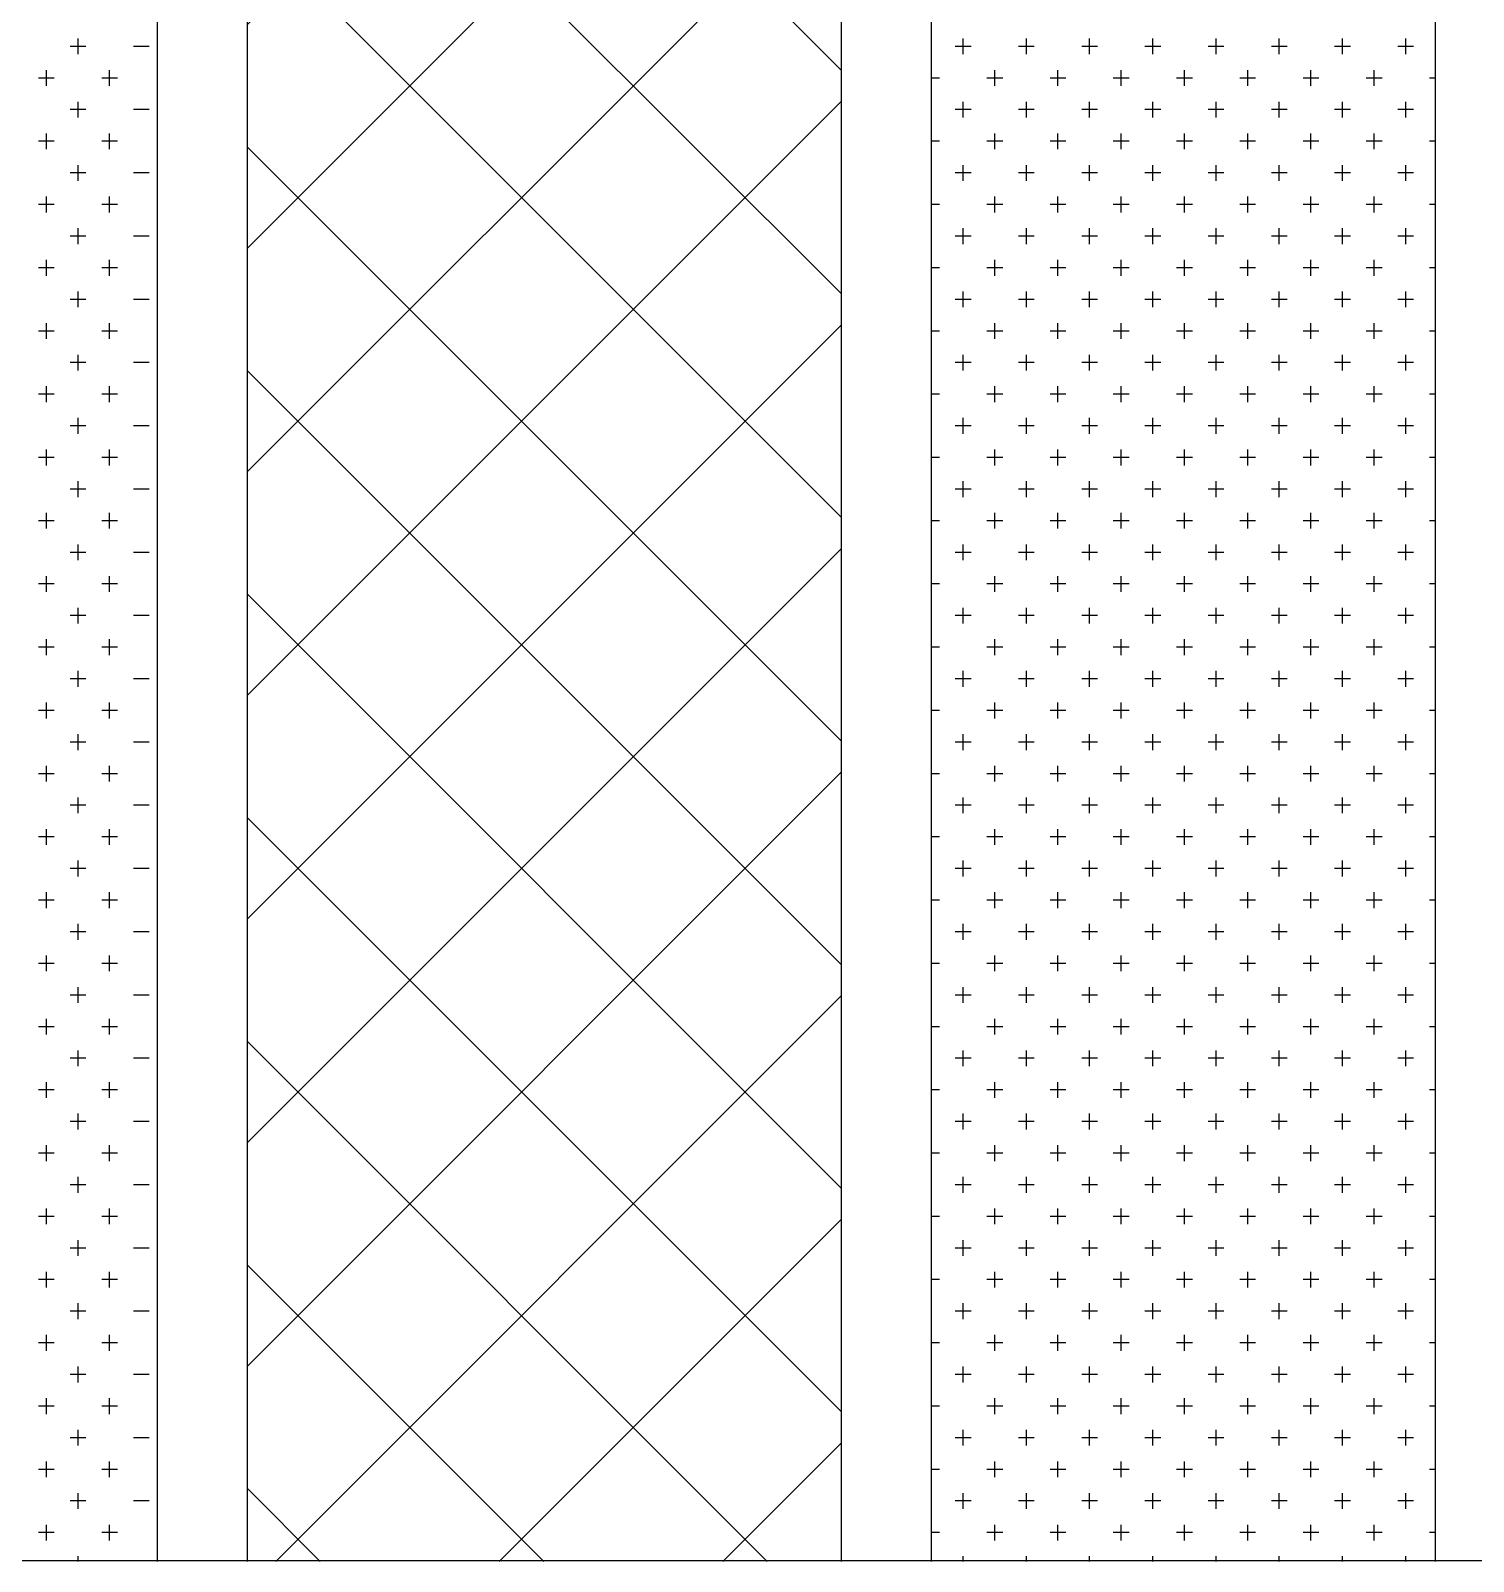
# Model space of a CAD drawing. Header units: inches. Extents: x 18.5 to 61, y 8.5 to 33.3.
# Drawn here: x 34.6891 to 34.9532, y 27.4743 to 27.7545 of the extents above; entities that cross this region are included whole.
import ezdxf

# ---------------------------------------------------------------- set-up
doc = ezdxf.new("R2010")
doc.units = ezdxf.units.IN
doc.header["$MEASUREMENT"] = 0
for name, color, linetype in [('02', 2, 'Continuous'), ('4', 4, 'Continuous'), ('8', 8, 'Continuous')]:
    doc.layers.add(name, color=color, linetype=linetype)

msp = doc.modelspace()

# ---------------------------------------------------------------- hatches: boundary and pattern name
at = {"layer": '8'}
h = msp.add_hatch(dxfattribs=at)
h.set_pattern_fill('ANSI37', color=256, scale=0.231517, style=0)
h.set_pattern_definition([(135, (276.779387, 181.9363), (0.0204634236, 0.0204634236), []), (45, (276.779387, 181.9363), (0.0204634236, -0.0204634236), [])])
h.paths.add_polyline_path([(34.72873, 27.94441), (34.83747, 27.94891), (34.83747, 27.47433), (34.72873, 27.47433)])

# ---------------------------------------------------------------- linework, layer by layer
at = {"layer": '02'}
for p, q in [((34.83747, 28.02615), (34.83747, 27.47433)), ((34.85395, 28.0263), (34.85395, 27.47433)), ((34.94621, 28.02624), (34.94621, 27.47433)), ((34.71225, 28.02162), (34.71225, 27.47433)), ((34.72873, 28.02037), (34.72873, 27.47433)), ((34.69921, 27.75163), (34.69631, 27.75163)), ((34.69776, 27.75018), (34.69776, 27.75307)), ((34.71078, 27.75163), (34.70789, 27.75163)), ((34.86127, 27.75163), (34.85837, 27.75163)), ((34.85982, 27.75018), (34.85982, 27.75307)), ((34.87284, 27.75163), (34.86995, 27.75163)), ((34.8714, 27.75018), (34.8714, 27.75307)), ((34.88442, 27.75163), (34.88153, 27.75163)), ((34.88297, 27.75018), (34.88297, 27.75307)), ((34.89599, 27.75163), (34.8931, 27.75163)), ((34.89455, 27.75018), (34.89455, 27.75307)), ((34.90757, 27.75163), (34.90468, 27.75163)), ((34.90612, 27.75018), (34.90612, 27.75307)), ((34.91915, 27.75163), (34.91625, 27.75163)), ((34.9177, 27.75018), (34.9177, 27.75307)), ((34.93072, 27.75163), (34.92783, 27.75163)), ((34.92928, 27.75018), (34.92928, 27.75307)), ((34.9423, 27.75163), (34.9394, 27.75163)), ((34.94085, 27.75018), (34.94085, 27.75307)), ((34.69342, 27.74584), (34.69052, 27.74584)), ((34.69197, 27.74439), (34.69197, 27.74728)), ((34.70499, 27.74584), (34.7021, 27.74584)), ((34.70355, 27.74439), (34.70355, 27.74728)), ((34.85548, 27.74584), (34.85395, 27.74584)), ((34.86706, 27.74584), (34.86416, 27.74584)), ((34.86561, 27.74439), (34.86561, 27.74728)), ((34.87863, 27.74584), (34.87574, 27.74584)), ((34.87718, 27.74439), (34.87718, 27.74728)), ((34.89021, 27.74584), (34.88731, 27.74584)), ((34.88876, 27.74439), (34.88876, 27.74728)), ((34.90178, 27.74584), (34.89889, 27.74584)), ((34.90034, 27.74439), (34.90034, 27.74728)), ((34.91336, 27.74584), (34.91046, 27.74584)), ((34.91191, 27.74439), (34.91191, 27.74728)), ((34.92493, 27.74584), (34.92204, 27.74584)), ((34.92349, 27.74439), (34.92349, 27.74728)), ((34.93651, 27.74584), (34.93362, 27.74584)), ((34.93506, 27.74439), (34.93506, 27.74728)), ((34.94621, 27.74584), (34.94519, 27.74584)), ((34.69921, 27.74005), (34.69631, 27.74005)), ((34.69776, 27.7386), (34.69776, 27.7415)), ((34.71078, 27.74005), (34.70789, 27.74005)), ((34.86127, 27.74005), (34.85837, 27.74005)), ((34.85982, 27.7386), (34.85982, 27.7415)), ((34.87284, 27.74005), (34.86995, 27.74005)), ((34.8714, 27.7386), (34.8714, 27.7415)), ((34.88442, 27.74005), (34.88153, 27.74005)), ((34.88297, 27.7386), (34.88297, 27.7415)), ((34.89599, 27.74005), (34.8931, 27.74005)), ((34.89455, 27.7386), (34.89455, 27.7415)), ((34.90757, 27.74005), (34.90468, 27.74005)), ((34.90612, 27.7386), (34.90612, 27.7415)), ((34.91915, 27.74005), (34.91625, 27.74005)), ((34.9177, 27.7386), (34.9177, 27.7415)), ((34.93072, 27.74005), (34.92783, 27.74005)), ((34.92928, 27.7386), (34.92928, 27.7415)), ((34.9423, 27.74005), (34.9394, 27.74005)), ((34.94085, 27.7386), (34.94085, 27.7415)), ((34.69342, 27.73426), (34.69052, 27.73426)), ((34.69197, 27.73281), (34.69197, 27.73571)), ((34.70499, 27.73426), (34.7021, 27.73426)), ((34.70355, 27.73281), (34.70355, 27.73571)), ((34.85548, 27.73426), (34.85395, 27.73426)), ((34.86706, 27.73426), (34.86416, 27.73426)), ((34.86561, 27.73281), (34.86561, 27.73571)), ((34.87863, 27.73426), (34.87574, 27.73426)), ((34.87718, 27.73281), (34.87718, 27.73571)), ((34.89021, 27.73426), (34.88731, 27.73426)), ((34.88876, 27.73281), (34.88876, 27.73571)), ((34.90178, 27.73426), (34.89889, 27.73426)), ((34.90034, 27.73281), (34.90034, 27.73571)), ((34.91336, 27.73426), (34.91046, 27.73426)), ((34.91191, 27.73281), (34.91191, 27.73571)), ((34.92493, 27.73426), (34.92204, 27.73426)), ((34.92349, 27.73281), (34.92349, 27.73571)), ((34.93651, 27.73426), (34.93362, 27.73426)), ((34.93506, 27.73281), (34.93506, 27.73571)), ((34.94621, 27.73426), (34.94519, 27.73426)), ((34.69921, 27.72847), (34.69631, 27.72847)), ((34.69776, 27.72703), (34.69776, 27.72992)), ((34.71078, 27.72847), (34.70789, 27.72847)), ((34.86127, 27.72847), (34.85837, 27.72847)), ((34.85982, 27.72703), (34.85982, 27.72992)), ((34.87284, 27.72847), (34.86995, 27.72847)), ((34.8714, 27.72703), (34.8714, 27.72992)), ((34.88442, 27.72847), (34.88153, 27.72847)), ((34.88297, 27.72703), (34.88297, 27.72992)), ((34.89599, 27.72847), (34.8931, 27.72847)), ((34.89455, 27.72703), (34.89455, 27.72992)), ((34.90757, 27.72847), (34.90468, 27.72847)), ((34.90612, 27.72703), (34.90612, 27.72992)), ((34.91915, 27.72847), (34.91625, 27.72847)), ((34.9177, 27.72703), (34.9177, 27.72992)), ((34.93072, 27.72847), (34.92783, 27.72847)), ((34.92928, 27.72703), (34.92928, 27.72992)), ((34.9423, 27.72847), (34.9394, 27.72847)), ((34.94085, 27.72703), (34.94085, 27.72992)), ((34.69342, 27.72269), (34.69052, 27.72269)), ((34.69197, 27.72124), (34.69197, 27.72413)), ((34.70499, 27.72269), (34.7021, 27.72269)), ((34.70355, 27.72124), (34.70355, 27.72413)), ((34.85548, 27.72269), (34.85395, 27.72269)), ((34.86706, 27.72269), (34.86416, 27.72269)), ((34.86561, 27.72124), (34.86561, 27.72413)), ((34.87863, 27.72269), (34.87574, 27.72269)), ((34.87718, 27.72124), (34.87718, 27.72413)), ((34.89021, 27.72269), (34.88731, 27.72269)), ((34.88876, 27.72124), (34.88876, 27.72413)), ((34.90178, 27.72269), (34.89889, 27.72269)), ((34.90034, 27.72124), (34.90034, 27.72413)), ((34.91336, 27.72269), (34.91046, 27.72269)), ((34.91191, 27.72124), (34.91191, 27.72413)), ((34.92493, 27.72269), (34.92204, 27.72269)), ((34.92349, 27.72124), (34.92349, 27.72413)), ((34.93651, 27.72269), (34.93362, 27.72269)), ((34.93506, 27.72124), (34.93506, 27.72413)), ((34.94621, 27.72269), (34.94519, 27.72269)), ((34.69921, 27.7169), (34.69631, 27.7169)), ((34.69776, 27.71545), (34.69776, 27.71834)), ((34.71078, 27.7169), (34.70789, 27.7169)), ((34.86127, 27.7169), (34.85837, 27.7169)), ((34.85982, 27.71545), (34.85982, 27.71834)), ((34.87284, 27.7169), (34.86995, 27.7169)), ((34.8714, 27.71545), (34.8714, 27.71834)), ((34.88442, 27.7169), (34.88153, 27.7169)), ((34.88297, 27.71545), (34.88297, 27.71834)), ((34.89599, 27.7169), (34.8931, 27.7169)), ((34.89455, 27.71545), (34.89455, 27.71834)), ((34.90757, 27.7169), (34.90468, 27.7169)), ((34.90612, 27.71545), (34.90612, 27.71834)), ((34.91915, 27.7169), (34.91625, 27.7169)), ((34.9177, 27.71545), (34.9177, 27.71834)), ((34.93072, 27.7169), (34.92783, 27.7169)), ((34.92928, 27.71545), (34.92928, 27.71834)), ((34.9423, 27.7169), (34.9394, 27.7169)), ((34.94085, 27.71545), (34.94085, 27.71834)), ((34.69197, 27.70966), (34.69197, 27.71256)), ((34.70355, 27.70966), (34.70355, 27.71256)), ((34.86561, 27.70966), (34.86561, 27.71256)), ((34.87718, 27.70966), (34.87718, 27.71256)), ((34.88876, 27.70966), (34.88876, 27.71256)), ((34.90034, 27.70966), (34.90034, 27.71256)), ((34.91191, 27.70966), (34.91191, 27.71256)), ((34.92349, 27.70966), (34.92349, 27.71256)), ((34.93506, 27.70966), (34.93506, 27.71256)), ((34.69342, 27.71111), (34.69052, 27.71111)), ((34.70499, 27.71111), (34.7021, 27.71111)), ((34.85548, 27.71111), (34.85395, 27.71111)), ((34.86706, 27.71111), (34.86416, 27.71111)), ((34.87863, 27.71111), (34.87574, 27.71111)), ((34.89021, 27.71111), (34.88731, 27.71111)), ((34.90178, 27.71111), (34.89889, 27.71111)), ((34.91336, 27.71111), (34.91046, 27.71111)), ((34.92493, 27.71111), (34.92204, 27.71111)), ((34.93651, 27.71111), (34.93362, 27.71111)), ((34.94621, 27.71111), (34.94519, 27.71111)), ((34.69776, 27.70387), (34.69776, 27.70677)), ((34.85982, 27.70387), (34.85982, 27.70677)), ((34.8714, 27.70387), (34.8714, 27.70677)), ((34.88297, 27.70387), (34.88297, 27.70677)), ((34.89455, 27.70387), (34.89455, 27.70677)), ((34.90612, 27.70387), (34.90612, 27.70677)), ((34.9177, 27.70387), (34.9177, 27.70677)), ((34.92928, 27.70387), (34.92928, 27.70677)), ((34.94085, 27.70387), (34.94085, 27.70677)), ((34.69921, 27.70532), (34.69631, 27.70532)), ((34.71078, 27.70532), (34.70789, 27.70532)), ((34.86127, 27.70532), (34.85837, 27.70532)), ((34.87284, 27.70532), (34.86995, 27.70532)), ((34.88442, 27.70532), (34.88153, 27.70532)), ((34.89599, 27.70532), (34.8931, 27.70532)), ((34.90757, 27.70532), (34.90468, 27.70532)), ((34.91915, 27.70532), (34.91625, 27.70532)), ((34.93072, 27.70532), (34.92783, 27.70532)), ((34.9423, 27.70532), (34.9394, 27.70532)), ((34.69197, 27.69809), (34.69197, 27.70098)), ((34.70355, 27.69809), (34.70355, 27.70098)), ((34.86561, 27.69809), (34.86561, 27.70098)), ((34.87718, 27.69809), (34.87718, 27.70098)), ((34.88876, 27.69809), (34.88876, 27.70098)), ((34.90034, 27.69809), (34.90034, 27.70098)), ((34.91191, 27.69809), (34.91191, 27.70098)), ((34.92349, 27.69809), (34.92349, 27.70098)), ((34.93506, 27.69809), (34.93506, 27.70098)), ((34.69342, 27.69953), (34.69052, 27.69953)), ((34.70499, 27.69953), (34.7021, 27.69953)), ((34.85548, 27.69953), (34.85395, 27.69953)), ((34.86706, 27.69953), (34.86416, 27.69953)), ((34.87863, 27.69953), (34.87574, 27.69953)), ((34.89021, 27.69953), (34.88731, 27.69953)), ((34.90178, 27.69953), (34.89889, 27.69953)), ((34.91336, 27.69953), (34.91046, 27.69953)), ((34.92493, 27.69953), (34.92204, 27.69953)), ((34.93651, 27.69953), (34.93362, 27.69953)), ((34.94621, 27.69953), (34.94519, 27.69953)), ((34.69776, 27.6923), (34.69776, 27.69519)), ((34.85982, 27.6923), (34.85982, 27.69519)), ((34.8714, 27.6923), (34.8714, 27.69519)), ((34.88297, 27.6923), (34.88297, 27.69519)), ((34.89455, 27.6923), (34.89455, 27.69519)), ((34.90612, 27.6923), (34.90612, 27.69519)), ((34.9177, 27.6923), (34.9177, 27.69519)), ((34.92928, 27.6923), (34.92928, 27.69519)), ((34.94085, 27.6923), (34.94085, 27.69519)), ((34.69921, 27.69375), (34.69631, 27.69375)), ((34.71078, 27.69375), (34.70789, 27.69375)), ((34.86127, 27.69375), (34.85837, 27.69375)), ((34.87284, 27.69375), (34.86995, 27.69375)), ((34.88442, 27.69375), (34.88153, 27.69375)), ((34.89599, 27.69375), (34.8931, 27.69375)), ((34.90757, 27.69375), (34.90468, 27.69375)), ((34.91915, 27.69375), (34.91625, 27.69375)), ((34.93072, 27.69375), (34.92783, 27.69375)), ((34.9423, 27.69375), (34.9394, 27.69375)), ((34.69197, 27.68651), (34.69197, 27.68941)), ((34.70355, 27.68651), (34.70355, 27.68941)), ((34.86561, 27.68651), (34.86561, 27.68941)), ((34.87718, 27.68651), (34.87718, 27.68941)), ((34.88876, 27.68651), (34.88876, 27.68941)), ((34.90034, 27.68651), (34.90034, 27.68941)), ((34.91191, 27.68651), (34.91191, 27.68941)), ((34.92349, 27.68651), (34.92349, 27.68941)), ((34.93506, 27.68651), (34.93506, 27.68941)), ((34.69342, 27.68796), (34.69052, 27.68796)), ((34.70499, 27.68796), (34.7021, 27.68796)), ((34.85548, 27.68796), (34.85395, 27.68796)), ((34.86706, 27.68796), (34.86416, 27.68796)), ((34.87863, 27.68796), (34.87574, 27.68796)), ((34.89021, 27.68796), (34.88731, 27.68796)), ((34.90178, 27.68796), (34.89889, 27.68796)), ((34.91336, 27.68796), (34.91046, 27.68796)), ((34.92493, 27.68796), (34.92204, 27.68796)), ((34.93651, 27.68796), (34.93362, 27.68796)), ((34.94621, 27.68796), (34.94519, 27.68796)), ((34.69776, 27.68072), (34.69776, 27.68362)), ((34.85982, 27.68072), (34.85982, 27.68362)), ((34.8714, 27.68072), (34.8714, 27.68362)), ((34.88297, 27.68072), (34.88297, 27.68362)), ((34.89455, 27.68072), (34.89455, 27.68362)), ((34.90612, 27.68072), (34.90612, 27.68362)), ((34.9177, 27.68072), (34.9177, 27.68362)), ((34.92928, 27.68072), (34.92928, 27.68362)), ((34.94085, 27.68072), (34.94085, 27.68362)), ((34.69921, 27.68217), (34.69631, 27.68217)), ((34.71078, 27.68217), (34.70789, 27.68217)), ((34.86127, 27.68217), (34.85837, 27.68217)), ((34.87284, 27.68217), (34.86995, 27.68217)), ((34.88442, 27.68217), (34.88153, 27.68217)), ((34.89599, 27.68217), (34.8931, 27.68217)), ((34.90757, 27.68217), (34.90468, 27.68217)), ((34.91915, 27.68217), (34.91625, 27.68217)), ((34.93072, 27.68217), (34.92783, 27.68217)), ((34.9423, 27.68217), (34.9394, 27.68217)), ((34.69197, 27.67494), (34.69197, 27.67783)), ((34.70355, 27.67494), (34.70355, 27.67783)), ((34.86561, 27.67494), (34.86561, 27.67783)), ((34.87718, 27.67494), (34.87718, 27.67783)), ((34.88876, 27.67494), (34.88876, 27.67783)), ((34.90034, 27.67494), (34.90034, 27.67783)), ((34.91191, 27.67494), (34.91191, 27.67783)), ((34.92349, 27.67494), (34.92349, 27.67783)), ((34.93506, 27.67494), (34.93506, 27.67783)), ((34.69342, 27.67638), (34.69052, 27.67638)), ((34.70499, 27.67638), (34.7021, 27.67638)), ((34.85548, 27.67638), (34.85395, 27.67638)), ((34.86706, 27.67638), (34.86416, 27.67638)), ((34.87863, 27.67638), (34.87574, 27.67638)), ((34.89021, 27.67638), (34.88731, 27.67638)), ((34.90178, 27.67638), (34.89889, 27.67638)), ((34.91336, 27.67638), (34.91046, 27.67638)), ((34.92493, 27.67638), (34.92204, 27.67638)), ((34.93651, 27.67638), (34.93362, 27.67638)), ((34.94621, 27.67638), (34.94519, 27.67638)), ((34.69776, 27.66915), (34.69776, 27.67204)), ((34.85982, 27.66915), (34.85982, 27.67204)), ((34.8714, 27.66915), (34.8714, 27.67204)), ((34.88297, 27.66915), (34.88297, 27.67204)), ((34.89455, 27.66915), (34.89455, 27.67204)), ((34.90612, 27.66915), (34.90612, 27.67204)), ((34.9177, 27.66915), (34.9177, 27.67204)), ((34.92928, 27.66915), (34.92928, 27.67204)), ((34.94085, 27.66915), (34.94085, 27.67204)), ((34.69921, 27.67059), (34.69631, 27.67059)), ((34.71078, 27.67059), (34.70789, 27.67059)), ((34.86127, 27.67059), (34.85837, 27.67059)), ((34.87284, 27.67059), (34.86995, 27.67059)), ((34.88442, 27.67059), (34.88153, 27.67059)), ((34.89599, 27.67059), (34.8931, 27.67059)), ((34.90757, 27.67059), (34.90468, 27.67059)), ((34.91915, 27.67059), (34.91625, 27.67059)), ((34.93072, 27.67059), (34.92783, 27.67059)), ((34.9423, 27.67059), (34.9394, 27.67059)), ((34.69342, 27.66481), (34.69052, 27.66481)), ((34.69197, 27.66336), (34.69197, 27.66625)), ((34.70499, 27.66481), (34.7021, 27.66481)), ((34.70355, 27.66336), (34.70355, 27.66625)), ((34.85548, 27.66481), (34.85395, 27.66481)), ((34.86706, 27.66481), (34.86416, 27.66481)), ((34.86561, 27.66336), (34.86561, 27.66625)), ((34.87863, 27.66481), (34.87574, 27.66481)), ((34.87718, 27.66336), (34.87718, 27.66625)), ((34.89021, 27.66481), (34.88731, 27.66481)), ((34.88876, 27.66336), (34.88876, 27.66625)), ((34.90178, 27.66481), (34.89889, 27.66481)), ((34.90034, 27.66336), (34.90034, 27.66625)), ((34.91336, 27.66481), (34.91046, 27.66481)), ((34.91191, 27.66336), (34.91191, 27.66625)), ((34.92493, 27.66481), (34.92204, 27.66481)), ((34.92349, 27.66336), (34.92349, 27.66625)), ((34.93651, 27.66481), (34.93362, 27.66481)), ((34.93506, 27.66336), (34.93506, 27.66625)), ((34.94621, 27.66481), (34.94519, 27.66481)), ((34.69921, 27.65902), (34.69631, 27.65902)), ((34.69776, 27.65757), (34.69776, 27.66047)), ((34.71078, 27.65902), (34.70789, 27.65902)), ((34.86127, 27.65902), (34.85837, 27.65902)), ((34.85982, 27.65757), (34.85982, 27.66047)), ((34.87284, 27.65902), (34.86995, 27.65902)), ((34.8714, 27.65757), (34.8714, 27.66047)), ((34.88442, 27.65902), (34.88153, 27.65902)), ((34.88297, 27.65757), (34.88297, 27.66047)), ((34.89599, 27.65902), (34.8931, 27.65902)), ((34.89455, 27.65757), (34.89455, 27.66047)), ((34.90757, 27.65902), (34.90468, 27.65902)), ((34.90612, 27.65757), (34.90612, 27.66047)), ((34.91915, 27.65902), (34.91625, 27.65902)), ((34.9177, 27.65757), (34.9177, 27.66047)), ((34.93072, 27.65902), (34.92783, 27.65902)), ((34.92928, 27.65757), (34.92928, 27.66047)), ((34.9423, 27.65902), (34.9394, 27.65902)), ((34.94085, 27.65757), (34.94085, 27.66047)), ((34.69342, 27.65323), (34.69052, 27.65323)), ((34.69197, 27.65178), (34.69197, 27.65468)), ((34.70499, 27.65323), (34.7021, 27.65323)), ((34.70355, 27.65178), (34.70355, 27.65468)), ((34.85548, 27.65323), (34.85395, 27.65323)), ((34.86706, 27.65323), (34.86416, 27.65323)), ((34.86561, 27.65178), (34.86561, 27.65468)), ((34.87863, 27.65323), (34.87574, 27.65323)), ((34.87718, 27.65178), (34.87718, 27.65468)), ((34.89021, 27.65323), (34.88731, 27.65323)), ((34.88876, 27.65178), (34.88876, 27.65468)), ((34.90178, 27.65323), (34.89889, 27.65323)), ((34.90034, 27.65178), (34.90034, 27.65468)), ((34.91336, 27.65323), (34.91046, 27.65323)), ((34.91191, 27.65178), (34.91191, 27.65468)), ((34.92493, 27.65323), (34.92204, 27.65323)), ((34.92349, 27.65178), (34.92349, 27.65468)), ((34.93651, 27.65323), (34.93362, 27.65323)), ((34.93506, 27.65178), (34.93506, 27.65468)), ((34.94621, 27.65323), (34.94519, 27.65323)), ((34.69921, 27.64744), (34.69631, 27.64744)), ((34.69776, 27.646), (34.69776, 27.64889)), ((34.71078, 27.64744), (34.70789, 27.64744)), ((34.86127, 27.64744), (34.85837, 27.64744)), ((34.85982, 27.646), (34.85982, 27.64889)), ((34.87284, 27.64744), (34.86995, 27.64744)), ((34.8714, 27.646), (34.8714, 27.64889)), ((34.88442, 27.64744), (34.88153, 27.64744)), ((34.88297, 27.646), (34.88297, 27.64889)), ((34.89599, 27.64744), (34.8931, 27.64744)), ((34.89455, 27.646), (34.89455, 27.64889)), ((34.90757, 27.64744), (34.90468, 27.64744)), ((34.90612, 27.646), (34.90612, 27.64889)), ((34.91915, 27.64744), (34.91625, 27.64744)), ((34.9177, 27.646), (34.9177, 27.64889)), ((34.93072, 27.64744), (34.92783, 27.64744)), ((34.92928, 27.646), (34.92928, 27.64889)), ((34.9423, 27.64744), (34.9394, 27.64744)), ((34.94085, 27.646), (34.94085, 27.64889)), ((34.69342, 27.64165), (34.69052, 27.64165)), ((34.69197, 27.64021), (34.69197, 27.6431)), ((34.70499, 27.64165), (34.7021, 27.64165)), ((34.70355, 27.64021), (34.70355, 27.6431)), ((34.85548, 27.64165), (34.85395, 27.64165)), ((34.86706, 27.64165), (34.86416, 27.64165)), ((34.86561, 27.64021), (34.86561, 27.6431)), ((34.87863, 27.64165), (34.87574, 27.64165)), ((34.87718, 27.64021), (34.87718, 27.6431)), ((34.89021, 27.64165), (34.88731, 27.64165)), ((34.88876, 27.64021), (34.88876, 27.6431)), ((34.90178, 27.64165), (34.89889, 27.64165)), ((34.90034, 27.64021), (34.90034, 27.6431)), ((34.91336, 27.64165), (34.91046, 27.64165)), ((34.91191, 27.64021), (34.91191, 27.6431)), ((34.92493, 27.64165), (34.92204, 27.64165)), ((34.92349, 27.64021), (34.92349, 27.6431)), ((34.93651, 27.64165), (34.93362, 27.64165)), ((34.93506, 27.64021), (34.93506, 27.6431)), ((34.94621, 27.64165), (34.94519, 27.64165)), ((34.69921, 27.63587), (34.69631, 27.63587)), ((34.69776, 27.63442), (34.69776, 27.63731)), ((34.71078, 27.63587), (34.70789, 27.63587)), ((34.86127, 27.63587), (34.85837, 27.63587)), ((34.85982, 27.63442), (34.85982, 27.63731)), ((34.87284, 27.63587), (34.86995, 27.63587)), ((34.8714, 27.63442), (34.8714, 27.63731)), ((34.88442, 27.63587), (34.88153, 27.63587)), ((34.88297, 27.63442), (34.88297, 27.63731)), ((34.89599, 27.63587), (34.8931, 27.63587)), ((34.89455, 27.63442), (34.89455, 27.63731)), ((34.90757, 27.63587), (34.90468, 27.63587)), ((34.90612, 27.63442), (34.90612, 27.63731)), ((34.91915, 27.63587), (34.91625, 27.63587)), ((34.9177, 27.63442), (34.9177, 27.63731)), ((34.93072, 27.63587), (34.92783, 27.63587)), ((34.92928, 27.63442), (34.92928, 27.63731)), ((34.9423, 27.63587), (34.9394, 27.63587)), ((34.94085, 27.63442), (34.94085, 27.63731)), ((34.69342, 27.63008), (34.69052, 27.63008)), ((34.69197, 27.62863), (34.69197, 27.63153)), ((34.70499, 27.63008), (34.7021, 27.63008)), ((34.70355, 27.62863), (34.70355, 27.63153)), ((34.85548, 27.63008), (34.85395, 27.63008)), ((34.86706, 27.63008), (34.86416, 27.63008)), ((34.86561, 27.62863), (34.86561, 27.63153)), ((34.87863, 27.63008), (34.87574, 27.63008)), ((34.87718, 27.62863), (34.87718, 27.63153)), ((34.89021, 27.63008), (34.88731, 27.63008)), ((34.88876, 27.62863), (34.88876, 27.63153)), ((34.90178, 27.63008), (34.89889, 27.63008)), ((34.90034, 27.62863), (34.90034, 27.63153)), ((34.91336, 27.63008), (34.91046, 27.63008)), ((34.91191, 27.62863), (34.91191, 27.63153)), ((34.92493, 27.63008), (34.92204, 27.63008)), ((34.92349, 27.62863), (34.92349, 27.63153)), ((34.93651, 27.63008), (34.93362, 27.63008)), ((34.93506, 27.62863), (34.93506, 27.63153)), ((34.94621, 27.63008), (34.94519, 27.63008)), ((34.69776, 27.62284), (34.69776, 27.62574)), ((34.85982, 27.62284), (34.85982, 27.62574)), ((34.8714, 27.62284), (34.8714, 27.62574)), ((34.88297, 27.62284), (34.88297, 27.62574)), ((34.89455, 27.62284), (34.89455, 27.62574)), ((34.90612, 27.62284), (34.90612, 27.62574)), ((34.9177, 27.62284), (34.9177, 27.62574)), ((34.92928, 27.62284), (34.92928, 27.62574)), ((34.94085, 27.62284), (34.94085, 27.62574)), ((34.69921, 27.62429), (34.69631, 27.62429)), ((34.71078, 27.62429), (34.70789, 27.62429)), ((34.86127, 27.62429), (34.85837, 27.62429)), ((34.87284, 27.62429), (34.86995, 27.62429)), ((34.88442, 27.62429), (34.88153, 27.62429)), ((34.89599, 27.62429), (34.8931, 27.62429)), ((34.90757, 27.62429), (34.90468, 27.62429)), ((34.91915, 27.62429), (34.91625, 27.62429)), ((34.93072, 27.62429), (34.92783, 27.62429)), ((34.9423, 27.62429), (34.9394, 27.62429)), ((34.69197, 27.61706), (34.69197, 27.61995)), ((34.70355, 27.61706), (34.70355, 27.61995)), ((34.86561, 27.61706), (34.86561, 27.61995)), ((34.87718, 27.61706), (34.87718, 27.61995)), ((34.88876, 27.61706), (34.88876, 27.61995)), ((34.90034, 27.61706), (34.90034, 27.61995)), ((34.91191, 27.61706), (34.91191, 27.61995)), ((34.92349, 27.61706), (34.92349, 27.61995)), ((34.93506, 27.61706), (34.93506, 27.61995)), ((34.69342, 27.6185), (34.69052, 27.6185)), ((34.70499, 27.6185), (34.7021, 27.6185)), ((34.85548, 27.6185), (34.85395, 27.6185)), ((34.86706, 27.6185), (34.86416, 27.6185)), ((34.87863, 27.6185), (34.87574, 27.6185)), ((34.89021, 27.6185), (34.88731, 27.6185)), ((34.90178, 27.6185), (34.89889, 27.6185)), ((34.91336, 27.6185), (34.91046, 27.6185)), ((34.92493, 27.6185), (34.92204, 27.6185)), ((34.93651, 27.6185), (34.93362, 27.6185)), ((34.94621, 27.6185), (34.94519, 27.6185)), ((34.69776, 27.61127), (34.69776, 27.61416)), ((34.85982, 27.61127), (34.85982, 27.61416)), ((34.8714, 27.61127), (34.8714, 27.61416)), ((34.88297, 27.61127), (34.88297, 27.61416)), ((34.89455, 27.61127), (34.89455, 27.61416)), ((34.90612, 27.61127), (34.90612, 27.61416)), ((34.9177, 27.61127), (34.9177, 27.61416)), ((34.92928, 27.61127), (34.92928, 27.61416)), ((34.94085, 27.61127), (34.94085, 27.61416)), ((34.69921, 27.61272), (34.69631, 27.61272)), ((34.71078, 27.61272), (34.70789, 27.61272)), ((34.86127, 27.61272), (34.85837, 27.61272)), ((34.87284, 27.61272), (34.86995, 27.61272)), ((34.88442, 27.61272), (34.88153, 27.61272)), ((34.89599, 27.61272), (34.8931, 27.61272)), ((34.90757, 27.61272), (34.90468, 27.61272)), ((34.91915, 27.61272), (34.91625, 27.61272)), ((34.93072, 27.61272), (34.92783, 27.61272)), ((34.9423, 27.61272), (34.9394, 27.61272)), ((34.69197, 27.60548), (34.69197, 27.60837)), ((34.70355, 27.60548), (34.70355, 27.60837)), ((34.86561, 27.60548), (34.86561, 27.60837)), ((34.87718, 27.60548), (34.87718, 27.60837)), ((34.88876, 27.60548), (34.88876, 27.60837)), ((34.90034, 27.60548), (34.90034, 27.60837)), ((34.91191, 27.60548), (34.91191, 27.60837)), ((34.92349, 27.60548), (34.92349, 27.60837)), ((34.93506, 27.60548), (34.93506, 27.60837)), ((34.69342, 27.60693), (34.69052, 27.60693)), ((34.70499, 27.60693), (34.7021, 27.60693)), ((34.85548, 27.60693), (34.85395, 27.60693)), ((34.86706, 27.60693), (34.86416, 27.60693)), ((34.87863, 27.60693), (34.87574, 27.60693)), ((34.89021, 27.60693), (34.88731, 27.60693)), ((34.90178, 27.60693), (34.89889, 27.60693)), ((34.91336, 27.60693), (34.91046, 27.60693)), ((34.92493, 27.60693), (34.92204, 27.60693)), ((34.93651, 27.60693), (34.93362, 27.60693)), ((34.94621, 27.60693), (34.94519, 27.60693)), ((34.69776, 27.59969), (34.69776, 27.60259)), ((34.85982, 27.59969), (34.85982, 27.60259)), ((34.8714, 27.59969), (34.8714, 27.60259)), ((34.88297, 27.59969), (34.88297, 27.60259)), ((34.89455, 27.59969), (34.89455, 27.60259)), ((34.90612, 27.59969), (34.90612, 27.60259)), ((34.9177, 27.59969), (34.9177, 27.60259)), ((34.92928, 27.59969), (34.92928, 27.60259)), ((34.94085, 27.59969), (34.94085, 27.60259)), ((34.69921, 27.60114), (34.69631, 27.60114)), ((34.71078, 27.60114), (34.70789, 27.60114)), ((34.86127, 27.60114), (34.85837, 27.60114)), ((34.87284, 27.60114), (34.86995, 27.60114)), ((34.88442, 27.60114), (34.88153, 27.60114)), ((34.89599, 27.60114), (34.8931, 27.60114)), ((34.90757, 27.60114), (34.90468, 27.60114)), ((34.91915, 27.60114), (34.91625, 27.60114)), ((34.93072, 27.60114), (34.92783, 27.60114)), ((34.9423, 27.60114), (34.9394, 27.60114)), ((34.69197, 27.5939), (34.69197, 27.5968)), ((34.70355, 27.5939), (34.70355, 27.5968)), ((34.86561, 27.5939), (34.86561, 27.5968)), ((34.87718, 27.5939), (34.87718, 27.5968)), ((34.88876, 27.5939), (34.88876, 27.5968)), ((34.90034, 27.5939), (34.90034, 27.5968)), ((34.91191, 27.5939), (34.91191, 27.5968)), ((34.92349, 27.5939), (34.92349, 27.5968)), ((34.93506, 27.5939), (34.93506, 27.5968)), ((34.69342, 27.59535), (34.69052, 27.59535)), ((34.70499, 27.59535), (34.7021, 27.59535)), ((34.85548, 27.59535), (34.85395, 27.59535)), ((34.86706, 27.59535), (34.86416, 27.59535)), ((34.87863, 27.59535), (34.87574, 27.59535)), ((34.89021, 27.59535), (34.88731, 27.59535)), ((34.90178, 27.59535), (34.89889, 27.59535)), ((34.91336, 27.59535), (34.91046, 27.59535)), ((34.92493, 27.59535), (34.92204, 27.59535)), ((34.93651, 27.59535), (34.93362, 27.59535)), ((34.94621, 27.59535), (34.94519, 27.59535)), ((34.69776, 27.58812), (34.69776, 27.59101)), ((34.85982, 27.58812), (34.85982, 27.59101)), ((34.8714, 27.58812), (34.8714, 27.59101)), ((34.88297, 27.58812), (34.88297, 27.59101)), ((34.89455, 27.58812), (34.89455, 27.59101)), ((34.90612, 27.58812), (34.90612, 27.59101)), ((34.9177, 27.58812), (34.9177, 27.59101)), ((34.92928, 27.58812), (34.92928, 27.59101)), ((34.94085, 27.58812), (34.94085, 27.59101)), ((34.69921, 27.58956), (34.69631, 27.58956)), ((34.71078, 27.58956), (34.70789, 27.58956)), ((34.86127, 27.58956), (34.85837, 27.58956)), ((34.87284, 27.58956), (34.86995, 27.58956)), ((34.88442, 27.58956), (34.88153, 27.58956)), ((34.89599, 27.58956), (34.8931, 27.58956)), ((34.90757, 27.58956), (34.90468, 27.58956)), ((34.91915, 27.58956), (34.91625, 27.58956)), ((34.93072, 27.58956), (34.92783, 27.58956)), ((34.9423, 27.58956), (34.9394, 27.58956)), ((34.69197, 27.58233), (34.69197, 27.58522)), ((34.70355, 27.58233), (34.70355, 27.58522)), ((34.86561, 27.58233), (34.86561, 27.58522)), ((34.87718, 27.58233), (34.87718, 27.58522)), ((34.88876, 27.58233), (34.88876, 27.58522)), ((34.90034, 27.58233), (34.90034, 27.58522)), ((34.91191, 27.58233), (34.91191, 27.58522)), ((34.92349, 27.58233), (34.92349, 27.58522)), ((34.93506, 27.58233), (34.93506, 27.58522)), ((34.69342, 27.58378), (34.69052, 27.58378)), ((34.70499, 27.58378), (34.7021, 27.58378)), ((34.85548, 27.58378), (34.85395, 27.58378)), ((34.86706, 27.58378), (34.86416, 27.58378)), ((34.87863, 27.58378), (34.87574, 27.58378)), ((34.89021, 27.58378), (34.88731, 27.58378)), ((34.90178, 27.58378), (34.89889, 27.58378)), ((34.91336, 27.58378), (34.91046, 27.58378)), ((34.92493, 27.58378), (34.92204, 27.58378)), ((34.93651, 27.58378), (34.93362, 27.58378)), ((34.94621, 27.58378), (34.94519, 27.58378)), ((34.69921, 27.57799), (34.69631, 27.57799)), ((34.69776, 27.57654), (34.69776, 27.57943)), ((34.71078, 27.57799), (34.70789, 27.57799)), ((34.86127, 27.57799), (34.85837, 27.57799)), ((34.85982, 27.57654), (34.85982, 27.57943)), ((34.87284, 27.57799), (34.86995, 27.57799)), ((34.8714, 27.57654), (34.8714, 27.57943)), ((34.88442, 27.57799), (34.88153, 27.57799)), ((34.88297, 27.57654), (34.88297, 27.57943)), ((34.89599, 27.57799), (34.8931, 27.57799)), ((34.89455, 27.57654), (34.89455, 27.57943)), ((34.90757, 27.57799), (34.90468, 27.57799)), ((34.90612, 27.57654), (34.90612, 27.57943)), ((34.91915, 27.57799), (34.91625, 27.57799)), ((34.9177, 27.57654), (34.9177, 27.57943)), ((34.93072, 27.57799), (34.92783, 27.57799)), ((34.92928, 27.57654), (34.92928, 27.57943)), ((34.9423, 27.57799), (34.9394, 27.57799)), ((34.94085, 27.57654), (34.94085, 27.57943)), ((34.69342, 27.5722), (34.69052, 27.5722)), ((34.69197, 27.57075), (34.69197, 27.57365)), ((34.70499, 27.5722), (34.7021, 27.5722)), ((34.70355, 27.57075), (34.70355, 27.57365)), ((34.85548, 27.5722), (34.85395, 27.5722)), ((34.86706, 27.5722), (34.86416, 27.5722)), ((34.86561, 27.57075), (34.86561, 27.57365)), ((34.87863, 27.5722), (34.87574, 27.5722)), ((34.87718, 27.57075), (34.87718, 27.57365)), ((34.89021, 27.5722), (34.88731, 27.5722)), ((34.88876, 27.57075), (34.88876, 27.57365)), ((34.90178, 27.5722), (34.89889, 27.5722)), ((34.90034, 27.57075), (34.90034, 27.57365)), ((34.91336, 27.5722), (34.91046, 27.5722)), ((34.91191, 27.57075), (34.91191, 27.57365)), ((34.92493, 27.5722), (34.92204, 27.5722)), ((34.92349, 27.57075), (34.92349, 27.57365)), ((34.93651, 27.5722), (34.93362, 27.5722)), ((34.93506, 27.57075), (34.93506, 27.57365)), ((34.94621, 27.5722), (34.94519, 27.5722)), ((34.69921, 27.56641), (34.69631, 27.56641)), ((34.69776, 27.56496), (34.69776, 27.56786)), ((34.71078, 27.56641), (34.70789, 27.56641)), ((34.86127, 27.56641), (34.85837, 27.56641)), ((34.85982, 27.56496), (34.85982, 27.56786)), ((34.87284, 27.56641), (34.86995, 27.56641)), ((34.8714, 27.56496), (34.8714, 27.56786)), ((34.88442, 27.56641), (34.88153, 27.56641)), ((34.88297, 27.56496), (34.88297, 27.56786)), ((34.89599, 27.56641), (34.8931, 27.56641)), ((34.89455, 27.56496), (34.89455, 27.56786)), ((34.90757, 27.56641), (34.90468, 27.56641)), ((34.90612, 27.56496), (34.90612, 27.56786)), ((34.91915, 27.56641), (34.91625, 27.56641)), ((34.9177, 27.56496), (34.9177, 27.56786)), ((34.93072, 27.56641), (34.92783, 27.56641)), ((34.92928, 27.56496), (34.92928, 27.56786)), ((34.9423, 27.56641), (34.9394, 27.56641)), ((34.94085, 27.56496), (34.94085, 27.56786)), ((34.69342, 27.56062), (34.69052, 27.56062)), ((34.69197, 27.55918), (34.69197, 27.56207)), ((34.70499, 27.56062), (34.7021, 27.56062)), ((34.70355, 27.55918), (34.70355, 27.56207)), ((34.85548, 27.56062), (34.85395, 27.56062)), ((34.86706, 27.56062), (34.86416, 27.56062)), ((34.86561, 27.55918), (34.86561, 27.56207)), ((34.87863, 27.56062), (34.87574, 27.56062)), ((34.87718, 27.55918), (34.87718, 27.56207)), ((34.89021, 27.56062), (34.88731, 27.56062)), ((34.88876, 27.55918), (34.88876, 27.56207)), ((34.90178, 27.56062), (34.89889, 27.56062)), ((34.90034, 27.55918), (34.90034, 27.56207)), ((34.91336, 27.56062), (34.91046, 27.56062)), ((34.91191, 27.55918), (34.91191, 27.56207)), ((34.92493, 27.56062), (34.92204, 27.56062)), ((34.92349, 27.55918), (34.92349, 27.56207)), ((34.93651, 27.56062), (34.93362, 27.56062)), ((34.93506, 27.55918), (34.93506, 27.56207)), ((34.94621, 27.56062), (34.94519, 27.56062)), ((34.69921, 27.55484), (34.69631, 27.55484)), ((34.69776, 27.55339), (34.69776, 27.55628)), ((34.71078, 27.55484), (34.70789, 27.55484)), ((34.86127, 27.55484), (34.85837, 27.55484)), ((34.85982, 27.55339), (34.85982, 27.55628)), ((34.87284, 27.55484), (34.86995, 27.55484)), ((34.8714, 27.55339), (34.8714, 27.55628)), ((34.88442, 27.55484), (34.88153, 27.55484)), ((34.88297, 27.55339), (34.88297, 27.55628)), ((34.89599, 27.55484), (34.8931, 27.55484)), ((34.89455, 27.55339), (34.89455, 27.55628)), ((34.90757, 27.55484), (34.90468, 27.55484)), ((34.90612, 27.55339), (34.90612, 27.55628)), ((34.91915, 27.55484), (34.91625, 27.55484)), ((34.9177, 27.55339), (34.9177, 27.55628)), ((34.93072, 27.55484), (34.92783, 27.55484)), ((34.92928, 27.55339), (34.92928, 27.55628)), ((34.9423, 27.55484), (34.9394, 27.55484)), ((34.94085, 27.55339), (34.94085, 27.55628)), ((34.69342, 27.54905), (34.69052, 27.54905)), ((34.69197, 27.5476), (34.69197, 27.55049)), ((34.70499, 27.54905), (34.7021, 27.54905)), ((34.70355, 27.5476), (34.70355, 27.55049)), ((34.85548, 27.54905), (34.85395, 27.54905)), ((34.86706, 27.54905), (34.86416, 27.54905)), ((34.86561, 27.5476), (34.86561, 27.55049)), ((34.87863, 27.54905), (34.87574, 27.54905)), ((34.87718, 27.5476), (34.87718, 27.55049)), ((34.89021, 27.54905), (34.88731, 27.54905)), ((34.88876, 27.5476), (34.88876, 27.55049)), ((34.90178, 27.54905), (34.89889, 27.54905)), ((34.90034, 27.5476), (34.90034, 27.55049)), ((34.91336, 27.54905), (34.91046, 27.54905)), ((34.91191, 27.5476), (34.91191, 27.55049)), ((34.92493, 27.54905), (34.92204, 27.54905)), ((34.92349, 27.5476), (34.92349, 27.55049)), ((34.93651, 27.54905), (34.93362, 27.54905)), ((34.93506, 27.5476), (34.93506, 27.55049)), ((34.94621, 27.54905), (34.94519, 27.54905)), ((34.69921, 27.54326), (34.69631, 27.54326)), ((34.69776, 27.54181), (34.69776, 27.54471)), ((34.71078, 27.54326), (34.70789, 27.54326)), ((34.86127, 27.54326), (34.85837, 27.54326)), ((34.85982, 27.54181), (34.85982, 27.54471)), ((34.87284, 27.54326), (34.86995, 27.54326)), ((34.8714, 27.54181), (34.8714, 27.54471)), ((34.88442, 27.54326), (34.88153, 27.54326)), ((34.88297, 27.54181), (34.88297, 27.54471)), ((34.89599, 27.54326), (34.8931, 27.54326)), ((34.89455, 27.54181), (34.89455, 27.54471)), ((34.90757, 27.54326), (34.90468, 27.54326)), ((34.90612, 27.54181), (34.90612, 27.54471)), ((34.91915, 27.54326), (34.91625, 27.54326)), ((34.9177, 27.54181), (34.9177, 27.54471)), ((34.93072, 27.54326), (34.92783, 27.54326)), ((34.92928, 27.54181), (34.92928, 27.54471)), ((34.9423, 27.54326), (34.9394, 27.54326)), ((34.94085, 27.54181), (34.94085, 27.54471)), ((34.69197, 27.53602), (34.69197, 27.53892)), ((34.70355, 27.53602), (34.70355, 27.53892)), ((34.86561, 27.53602), (34.86561, 27.53892)), ((34.87718, 27.53602), (34.87718, 27.53892)), ((34.88876, 27.53602), (34.88876, 27.53892)), ((34.90034, 27.53602), (34.90034, 27.53892)), ((34.91191, 27.53602), (34.91191, 27.53892)), ((34.92349, 27.53602), (34.92349, 27.53892)), ((34.93506, 27.53602), (34.93506, 27.53892)), ((34.69342, 27.53747), (34.69052, 27.53747)), ((34.70499, 27.53747), (34.7021, 27.53747)), ((34.85548, 27.53747), (34.85395, 27.53747)), ((34.86706, 27.53747), (34.86416, 27.53747)), ((34.87863, 27.53747), (34.87574, 27.53747)), ((34.89021, 27.53747), (34.88731, 27.53747)), ((34.90178, 27.53747), (34.89889, 27.53747)), ((34.91336, 27.53747), (34.91046, 27.53747)), ((34.92493, 27.53747), (34.92204, 27.53747)), ((34.93651, 27.53747), (34.93362, 27.53747)), ((34.94621, 27.53747), (34.94519, 27.53747)), ((34.69776, 27.53024), (34.69776, 27.53313)), ((34.85982, 27.53024), (34.85982, 27.53313)), ((34.8714, 27.53024), (34.8714, 27.53313)), ((34.88297, 27.53024), (34.88297, 27.53313)), ((34.89455, 27.53024), (34.89455, 27.53313)), ((34.90612, 27.53024), (34.90612, 27.53313)), ((34.9177, 27.53024), (34.9177, 27.53313)), ((34.92928, 27.53024), (34.92928, 27.53313)), ((34.94085, 27.53024), (34.94085, 27.53313)), ((34.69921, 27.53168), (34.69631, 27.53168)), ((34.71078, 27.53168), (34.70789, 27.53168)), ((34.86127, 27.53168), (34.85837, 27.53168)), ((34.87284, 27.53168), (34.86995, 27.53168)), ((34.88442, 27.53168), (34.88153, 27.53168)), ((34.89599, 27.53168), (34.8931, 27.53168)), ((34.90757, 27.53168), (34.90468, 27.53168)), ((34.91915, 27.53168), (34.91625, 27.53168)), ((34.93072, 27.53168), (34.92783, 27.53168)), ((34.9423, 27.53168), (34.9394, 27.53168)), ((34.69197, 27.52445), (34.69197, 27.52734)), ((34.70355, 27.52445), (34.70355, 27.52734)), ((34.86561, 27.52445), (34.86561, 27.52734)), ((34.87718, 27.52445), (34.87718, 27.52734)), ((34.88876, 27.52445), (34.88876, 27.52734)), ((34.90034, 27.52445), (34.90034, 27.52734)), ((34.91191, 27.52445), (34.91191, 27.52734)), ((34.92349, 27.52445), (34.92349, 27.52734)), ((34.93506, 27.52445), (34.93506, 27.52734)), ((34.69342, 27.5259), (34.69052, 27.5259)), ((34.70499, 27.5259), (34.7021, 27.5259)), ((34.85548, 27.5259), (34.85395, 27.5259)), ((34.86706, 27.5259), (34.86416, 27.5259)), ((34.87863, 27.5259), (34.87574, 27.5259)), ((34.89021, 27.5259), (34.88731, 27.5259)), ((34.90178, 27.5259), (34.89889, 27.5259)), ((34.91336, 27.5259), (34.91046, 27.5259)), ((34.92493, 27.5259), (34.92204, 27.5259)), ((34.93651, 27.5259), (34.93362, 27.5259)), ((34.94621, 27.5259), (34.94519, 27.5259)), ((34.69776, 27.51866), (34.69776, 27.52156)), ((34.85982, 27.51866), (34.85982, 27.52156)), ((34.8714, 27.51866), (34.8714, 27.52156)), ((34.88297, 27.51866), (34.88297, 27.52156)), ((34.89455, 27.51866), (34.89455, 27.52156)), ((34.90612, 27.51866), (34.90612, 27.52156)), ((34.9177, 27.51866), (34.9177, 27.52156)), ((34.92928, 27.51866), (34.92928, 27.52156)), ((34.94085, 27.51866), (34.94085, 27.52156)), ((34.69921, 27.52011), (34.69631, 27.52011)), ((34.71078, 27.52011), (34.70789, 27.52011)), ((34.86127, 27.52011), (34.85837, 27.52011)), ((34.87284, 27.52011), (34.86995, 27.52011)), ((34.88442, 27.52011), (34.88153, 27.52011)), ((34.89599, 27.52011), (34.8931, 27.52011)), ((34.90757, 27.52011), (34.90468, 27.52011)), ((34.91915, 27.52011), (34.91625, 27.52011)), ((34.93072, 27.52011), (34.92783, 27.52011)), ((34.9423, 27.52011), (34.9394, 27.52011)), ((34.69197, 27.51287), (34.69197, 27.51577)), ((34.70355, 27.51287), (34.70355, 27.51577)), ((34.86561, 27.51287), (34.86561, 27.51577)), ((34.87718, 27.51287), (34.87718, 27.51577)), ((34.88876, 27.51287), (34.88876, 27.51577)), ((34.90034, 27.51287), (34.90034, 27.51577)), ((34.91191, 27.51287), (34.91191, 27.51577)), ((34.92349, 27.51287), (34.92349, 27.51577)), ((34.93506, 27.51287), (34.93506, 27.51577)), ((34.69342, 27.51432), (34.69052, 27.51432)), ((34.70499, 27.51432), (34.7021, 27.51432)), ((34.85548, 27.51432), (34.85395, 27.51432)), ((34.86706, 27.51432), (34.86416, 27.51432)), ((34.87863, 27.51432), (34.87574, 27.51432)), ((34.89021, 27.51432), (34.88731, 27.51432)), ((34.90178, 27.51432), (34.89889, 27.51432)), ((34.91336, 27.51432), (34.91046, 27.51432)), ((34.92493, 27.51432), (34.92204, 27.51432)), ((34.93651, 27.51432), (34.93362, 27.51432)), ((34.94621, 27.51432), (34.94519, 27.51432)), ((34.69776, 27.50709), (34.69776, 27.50998)), ((34.85982, 27.50709), (34.85982, 27.50998)), ((34.8714, 27.50709), (34.8714, 27.50998)), ((34.88297, 27.50709), (34.88297, 27.50998)), ((34.89455, 27.50709), (34.89455, 27.50998)), ((34.90612, 27.50709), (34.90612, 27.50998)), ((34.9177, 27.50709), (34.9177, 27.50998)), ((34.92928, 27.50709), (34.92928, 27.50998)), ((34.94085, 27.50709), (34.94085, 27.50998)), ((34.69921, 27.50853), (34.69631, 27.50853)), ((34.71078, 27.50853), (34.70789, 27.50853)), ((34.86127, 27.50853), (34.85837, 27.50853)), ((34.87284, 27.50853), (34.86995, 27.50853)), ((34.88442, 27.50853), (34.88153, 27.50853)), ((34.89599, 27.50853), (34.8931, 27.50853)), ((34.90757, 27.50853), (34.90468, 27.50853)), ((34.91915, 27.50853), (34.91625, 27.50853)), ((34.93072, 27.50853), (34.92783, 27.50853)), ((34.9423, 27.50853), (34.9394, 27.50853)), ((34.69197, 27.5013), (34.69197, 27.50419)), ((34.70355, 27.5013), (34.70355, 27.50419)), ((34.86561, 27.5013), (34.86561, 27.50419)), ((34.87718, 27.5013), (34.87718, 27.50419)), ((34.88876, 27.5013), (34.88876, 27.50419)), ((34.90034, 27.5013), (34.90034, 27.50419)), ((34.91191, 27.5013), (34.91191, 27.50419)), ((34.92349, 27.5013), (34.92349, 27.50419)), ((34.93506, 27.5013), (34.93506, 27.50419)), ((34.69342, 27.50274), (34.69052, 27.50274)), ((34.70499, 27.50274), (34.7021, 27.50274)), ((34.85548, 27.50274), (34.85395, 27.50274)), ((34.86706, 27.50274), (34.86416, 27.50274)), ((34.87863, 27.50274), (34.87574, 27.50274)), ((34.89021, 27.50274), (34.88731, 27.50274)), ((34.90178, 27.50274), (34.89889, 27.50274)), ((34.91336, 27.50274), (34.91046, 27.50274)), ((34.92493, 27.50274), (34.92204, 27.50274)), ((34.93651, 27.50274), (34.93362, 27.50274)), ((34.94621, 27.50274), (34.94519, 27.50274)), ((34.69776, 27.49551), (34.69776, 27.4984)), ((34.85982, 27.49551), (34.85982, 27.4984)), ((34.8714, 27.49551), (34.8714, 27.4984)), ((34.88297, 27.49551), (34.88297, 27.4984)), ((34.89455, 27.49551), (34.89455, 27.4984)), ((34.90612, 27.49551), (34.90612, 27.4984)), ((34.9177, 27.49551), (34.9177, 27.4984)), ((34.92928, 27.49551), (34.92928, 27.4984)), ((34.94085, 27.49551), (34.94085, 27.4984)), ((34.69921, 27.49696), (34.69631, 27.49696)), ((34.71078, 27.49696), (34.70789, 27.49696)), ((34.86127, 27.49696), (34.85837, 27.49696)), ((34.87284, 27.49696), (34.86995, 27.49696)), ((34.88442, 27.49696), (34.88153, 27.49696)), ((34.89599, 27.49696), (34.8931, 27.49696)), ((34.90757, 27.49696), (34.90468, 27.49696)), ((34.91915, 27.49696), (34.91625, 27.49696)), ((34.93072, 27.49696), (34.92783, 27.49696)), ((34.9423, 27.49696), (34.9394, 27.49696)), ((34.69342, 27.49117), (34.69052, 27.49117)), ((34.69197, 27.48972), (34.69197, 27.49262)), ((34.70499, 27.49117), (34.7021, 27.49117)), ((34.70355, 27.48972), (34.70355, 27.49262)), ((34.85548, 27.49117), (34.85395, 27.49117)), ((34.86706, 27.49117), (34.86416, 27.49117)), ((34.86561, 27.48972), (34.86561, 27.49262)), ((34.87863, 27.49117), (34.87574, 27.49117)), ((34.87718, 27.48972), (34.87718, 27.49262)), ((34.89021, 27.49117), (34.88731, 27.49117)), ((34.88876, 27.48972), (34.88876, 27.49262)), ((34.90178, 27.49117), (34.89889, 27.49117)), ((34.90034, 27.48972), (34.90034, 27.49262)), ((34.91336, 27.49117), (34.91046, 27.49117)), ((34.91191, 27.48972), (34.91191, 27.49262)), ((34.92493, 27.49117), (34.92204, 27.49117)), ((34.92349, 27.48972), (34.92349, 27.49262)), ((34.93651, 27.49117), (34.93362, 27.49117)), ((34.93506, 27.48972), (34.93506, 27.49262)), ((34.94621, 27.49117), (34.94519, 27.49117)), ((34.69921, 27.48538), (34.69631, 27.48538)), ((34.69776, 27.48393), (34.69776, 27.48683)), ((34.71078, 27.48538), (34.70789, 27.48538)), ((34.86127, 27.48538), (34.85837, 27.48538)), ((34.85982, 27.48393), (34.85982, 27.48683)), ((34.87284, 27.48538), (34.86995, 27.48538)), ((34.8714, 27.48393), (34.8714, 27.48683)), ((34.88442, 27.48538), (34.88153, 27.48538)), ((34.88297, 27.48393), (34.88297, 27.48683)), ((34.89599, 27.48538), (34.8931, 27.48538)), ((34.89455, 27.48393), (34.89455, 27.48683)), ((34.90757, 27.48538), (34.90468, 27.48538)), ((34.90612, 27.48393), (34.90612, 27.48683)), ((34.91915, 27.48538), (34.91625, 27.48538)), ((34.9177, 27.48393), (34.9177, 27.48683)), ((34.93072, 27.48538), (34.92783, 27.48538)), ((34.92928, 27.48393), (34.92928, 27.48683)), ((34.9423, 27.48538), (34.9394, 27.48538)), ((34.94085, 27.48393), (34.94085, 27.48683)), ((34.69342, 27.47959), (34.69052, 27.47959)), ((34.69197, 27.47815), (34.69197, 27.48104)), ((34.70499, 27.47959), (34.7021, 27.47959)), ((34.70355, 27.47815), (34.70355, 27.48104)), ((34.85548, 27.47959), (34.85395, 27.47959)), ((34.86706, 27.47959), (34.86416, 27.47959)), ((34.86561, 27.47815), (34.86561, 27.48104)), ((34.87863, 27.47959), (34.87574, 27.47959)), ((34.87718, 27.47815), (34.87718, 27.48104)), ((34.89021, 27.47959), (34.88731, 27.47959)), ((34.88876, 27.47815), (34.88876, 27.48104)), ((34.90178, 27.47959), (34.89889, 27.47959)), ((34.90034, 27.47815), (34.90034, 27.48104)), ((34.91336, 27.47959), (34.91046, 27.47959)), ((34.91191, 27.47815), (34.91191, 27.48104)), ((34.92493, 27.47959), (34.92204, 27.47959)), ((34.92349, 27.47815), (34.92349, 27.48104)), ((34.93651, 27.47959), (34.93362, 27.47959)), ((34.93506, 27.47815), (34.93506, 27.48104)), ((34.94621, 27.47959), (34.94519, 27.47959)), ((34.69776, 27.47433), (34.69776, 27.47525)), ((34.85982, 27.47433), (34.85982, 27.47525)), ((34.8714, 27.47433), (34.8714, 27.47525)), ((34.88297, 27.47433), (34.88297, 27.47525)), ((34.89455, 27.47433), (34.89455, 27.47525)), ((34.90612, 27.47433), (34.90612, 27.47525)), ((34.9177, 27.47433), (34.9177, 27.47525)), ((34.92928, 27.47433), (34.92928, 27.47525)), ((34.94085, 27.47433), (34.94085, 27.47525))]:
    msp.add_line(p, q, dxfattribs=at)
at = {"layer": '4'}
msp.add_line((33.58717, 27.47451), (35.78717, 27.47451), dxfattribs=at)

doc.saveas('drawing.dxf')
